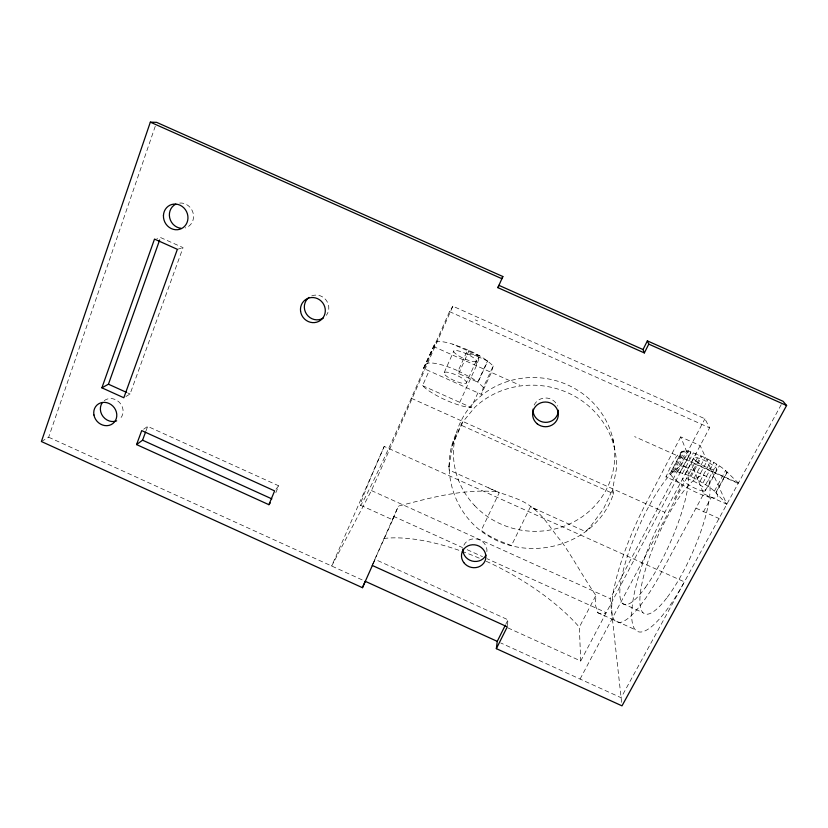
<?xml version="1.0" encoding="UTF-8"?>
<svg xmlns="http://www.w3.org/2000/svg" width="828" height="828" viewBox="0 0 828 828"><rect width="100%" height="100%" fill="white"/><g stroke="black" fill="none" stroke-linecap="round" stroke-linejoin="round"><path stroke-width="0.62" stroke-dasharray="4.14 3.1" d="M488.644 487.858C503.279 495.548 520.429 497.11 533.315 508.475C545.435 517.686 552.173 531.141 562.046 542.226C573.959 559.614 584.009 578.161 595.891 595.446L595.446 605.04L597.63 612.648L635.169 629.653M507.409 625.647L508.019 619.789L375.115 559.397L373.035 564.013M448.766 466.816L453.537 441.593L461.6 423.356L474.993 407.128A83.214 79.012 8.4 0 1 567.159 392.493A83.214 79.012 8.4 0 1 616.415 469.01L612.679 488.82L613.3 494.285C596.439 544.079 532.725 563.071 489.006 536.378C453.951 516.051 439.119 469.704 456.373 432.961M466.299 383.074A12.306 2.919 24.2 0 0 451.612 373.273A12.306 2.919 24.2 0 0 447.782 377.071A12.306 2.919 24.2 0 0 466.299 383.074L476.328 360.677L479.039 357.158L487.733 361.08L478.035 382.246L458.722 373.594L459.571 371.586M493.188 366.028L491.366 372.434L481.285 394.335L423.46 368.388L435.269 342.844A32.602 7.038 24.2 0 1 452.812 344.189C467.147 349.333 482.238 355.108 493.188 366.028L483.366 387.39L481.285 394.335M451.777 446.313L463.059 421.555M41.4 441.531L48.666 437.225L155.343 126.011M459.747 402.346L476.421 365.738L479.867 356.092L452.812 344.189M125.908 396.508L130.068 393.993L183.06 247.624L160.539 237.532L156.916 238.454M145.966 430.984L147.674 426.389L278.684 485.808L275.393 493.747M360.708 505.308L392.544 519.736L398.444 506.074C430.27 497.928 462.862 488.686 496.127 491.697M371.855 566.031L398.444 506.074M372.455 565.534L375.115 559.397M384.223 446.437L331.666 566.01L371.451 490.59L452.854 306.194L704.928 418.782L709.586 427.838L664.863 512.284A94.33 24.043 -66.2 0 0 632.809 624.809A94.33 24.043 -66.2 0 0 684.394 581.877L384.223 446.437A93.626 2.546 -65.8 0 0 362.509 502.358A93.626 2.546 -65.8 0 0 411.268 398.268L449.49 311.618L452.854 306.194M423.46 368.388L435.269 342.844M477.922 392.824L471.194 407.479L467.665 407.169A32.271 8.114 24.2 0 1 425.178 388.084L422.559 385.641L429.08 370.913M444.222 372.486L453.92 350.782M425.706 364.527A32.406 7.69 24.2 0 1 458.174 370.903L467.665 349.861M372.921 563.682L394.159 516.62L462.49 547.577M458.722 373.594L469.072 350.534L468.306 352.355L479.039 357.158L476.162 361.37L476.421 365.738M483.366 387.39L477.818 382.06L487.516 360.894M394.159 516.62L392.544 519.736M505.753 624.333L508.019 619.789M507.978 627.914L580.728 660.982L579.331 627.158L595.891 595.446M680.72 436.894L645.788 503.714A94.278 22.025 -66.2 0 0 612.472 615.597A94.278 22.025 -66.2 0 0 661.789 571.682L703.676 493.83L680.72 436.894L700.177 445.599L726.829 504.211L703.676 493.83M680.026 483.21L665.94 476.897C671.177 466.506 677.635 443.922 693.305 452.916C702.454 456.114 711.169 460.523 719.284 465.822A26.641 5.392 27 0 1 725.556 470.552L738.369 483.076L634.631 436.625M681.672 451.643L670.752 472.446L665.94 476.897M671.415 471.929C684.808 471.329 697.093 479.743 708.24 486.346A26.486 5.889 27.4 0 1 714.388 491.201L716.872 493.974A26.486 5.889 27.4 0 1 713.167 497.949L707.578 496.107L708.778 497.079A26.486 5.889 27.4 0 1 682.024 484.566L679.436 482.817A26.486 5.889 27.4 0 1 670.752 472.446L682.313 451.188M672.45 471.639L683.328 450.949M673.847 471.556L684.715 450.918M675.586 471.701L686.433 451.105M621.611 702.361L610.164 598.623L704.928 418.782M677.625 472.063L688.461 451.508M679.933 472.633L690.759 452.119M580.728 660.982L691.732 450.742M682.469 473.409L693.305 452.916M685.191 474.361L696.037 453.899M674.396 498.953L682.024 484.566M580.086 679.053L698.915 455.038M690.034 476.328L700.902 455.886M691.028 476.762L701.896 456.321M694.05 478.17L704.938 457.729M697.072 479.681L707.992 459.25M700.053 481.285L710.993 460.834M702.941 482.952L713.912 462.479M705.684 484.649L716.686 464.156M705.508 490.466L716.758 469.569M708.24 486.346L719.284 465.822M714.388 491.201L725.556 470.552M703.376 511.963L711.128 497.628M715.806 492.65L727.015 471.95M727.222 472.177L716.003 492.898L726.829 504.211M781.228 404.654L621.093 697.714L500.743 642.952M448.993 466.143L449.18 470.066L499.284 492.66L481.254 530.334C490.031 537.475 500.981 541.678 511.456 545.538L530.469 506.726L585.5 531.566L589.681 527.56L603.405 509.034L612.575 489.451L613.3 494.285M275.972 489.203L278.684 485.808M143.699 429.194L147.674 426.389M177.358 249.331L183.06 247.624M467.24 354.187L479.867 356.092M477.601 320.912L475.334 319.908M533.315 508.475L537.393 509.851M597.63 612.648L602.608 614.655L606.231 612.679L487.237 558.786M449.49 311.618L709.586 427.838M433.179 346.363L519.756 385.155M694.34 463.794L738.183 483.428M683.866 466.319L704.566 475.593M695.975 508.154L719.014 518.504L720.484 522.013M422.559 385.641L471.194 407.479M411.268 398.268L664.863 512.284M461.745 425.468L613.424 493.674M622.356 603.353L643.025 612.71M371.451 490.59L610.164 598.623M127.791 392.969L130.068 393.993M467.209 549.709L482.527 556.644M48.666 437.225L365.231 581.287M458.174 370.903L472.208 378.272L477.818 382.06M612.803 438.633L614.49 448.165M589.681 527.56L589.764 528.802M311.742 295.886A12.575 12.037 52.5 0 1 326.211 300.233A12.575 12.037 52.5 0 1 326.346 315.333M179.738 203.046A12.855 11.902 63.5 0 1 193.245 213.583A12.855 11.902 63.5 0 1 185.182 227.959M104.266 400.628A12.027 10.836 48.3 0 1 120.339 403.453A12.027 10.836 48.3 0 1 119.149 419.506M534.153 405.047A12.668 12.182 3.7 0 1 557.565 406.041M463.887 545.186A12.12 11.261 16.2 0 1 478.325 539.401A12.12 11.261 16.2 0 1 486.823 552.359M476.162 361.37A12.379 2.67 24.2 0 1 458.391 355.657A12.379 2.67 24.2 0 1 459.478 351.207A12.379 2.67 24.2 0 1 476.328 360.677M383.83 538.459A139.973 58.519 27.7 0 1 460.689 550.899M461.9 551.334A139.973 58.519 27.7 0 1 480.561 558.745M486.264 561.291A139.973 58.519 27.7 0 1 579.331 627.158M703.49 491.045L701.451 490.673A12.824 2.846 27.3 0 1 686.712 483.521A12.824 2.846 27.3 0 1 684.156 478.242A12.824 2.846 27.3 0 1 698.014 483.562L702.837 486.843A12.824 2.846 27.3 0 1 703.49 491.045M696.483 461.455A12.906 2.608 27 0 0 716.148 470.025A12.906 2.608 27 0 0 703.055 459.861A12.906 2.608 27 0 0 696.483 461.455M474.506 505.453A80.709 76.818 7.9 0 0 610.95 478.739A80.709 76.818 7.9 0 0 516.869 379.089A80.709 76.818 7.9 0 0 474.506 505.453M667.285 597.257A75.358 19.179 -66.2 0 0 708.447 479.236A75.358 19.179 -66.2 0 0 649.173 557.979A75.358 19.179 -66.2 0 0 667.285 597.257M645.405 587.373A75.317 17.574 -66.2 0 0 687.364 469.786A75.317 17.574 -66.2 0 0 629.777 549.233A75.317 17.574 -66.2 0 0 645.405 587.373"/><path stroke-width="1.24" d="M647.372 340.877L648.769 344.117L644.36 352.925L643.035 349.551L647.372 340.877L783.06 401.29L786.6 405.503L621.994 705.849L496.355 648.655L497.245 641.358L505.183 625.461M150.344 122.151L501.954 278.736L502.834 276.511L156.595 122.347L150.344 122.151L41.4 441.531L362.457 587.694L372.517 565.162M101.896 387.825L154.505 239.075L177.358 249.331L123.827 397.761L101.896 387.825L108.447 384.202L159.669 239.954M136.568 444.584L141.723 430.601L274.617 490.9L268.903 504.687L136.568 444.584L142.561 440.185L145.542 432.133M644.36 352.925L497.918 287.668L498.86 285.318L643.035 349.551M362.457 587.694L365.231 581.287L497.245 641.358M497.918 287.668L502.834 276.511M496.355 648.655L507.285 626.817L372.455 565.534M268.903 504.687L270.29 502.938M648.769 344.117L786.6 405.503M108.447 384.202L126.653 392.451M142.561 440.185L271.863 498.891M323.241 318.128A12.575 12.037 52.5 0 1 306.619 314.247A12.575 12.037 52.5 0 1 308.989 297.428M181.042 228.29A12.855 11.902 63.5 0 1 169.678 217.785A12.855 11.902 63.5 0 1 175.743 204.164M116.665 420.883A12.027 10.836 48.3 0 1 103.127 416.65A12.027 10.836 48.3 0 1 102.299 402.667M558.341 410.212A12.668 12.182 3.7 0 1 545.176 422.342A12.668 12.182 3.7 0 1 533.046 409.135M485.932 555.164A12.12 11.261 16.2 0 1 472.022 561.032A12.12 11.261 16.2 0 1 462.893 548.964M300.585 311.297A12.772 12.213 52.2 0 0 320.539 320.312A12.772 12.213 52.2 0 0 317.538 298.649A12.772 12.213 52.2 0 0 300.585 311.297M93.937 414.994A12.192 10.971 48.2 0 0 112.794 423.605A12.192 10.971 48.2 0 0 109.068 403.464A12.192 10.971 48.2 0 0 93.937 414.994M163.437 215.642A13.062 12.068 63.3 0 0 181.467 228.621A13.062 12.068 63.3 0 0 182.201 206.451A13.062 12.068 63.3 0 0 163.437 215.642M537.217 423.812A12.865 12.358 4 0 0 558.134 416.577A12.865 12.358 4 0 0 541.057 402.75A12.865 12.358 4 0 0 537.217 423.812M463.794 562.595A12.296 11.416 16.3 0 0 484.856 561.332A12.296 11.416 16.3 0 0 472.415 544.772A12.296 11.416 16.3 0 0 463.794 562.595"/></g></svg>
